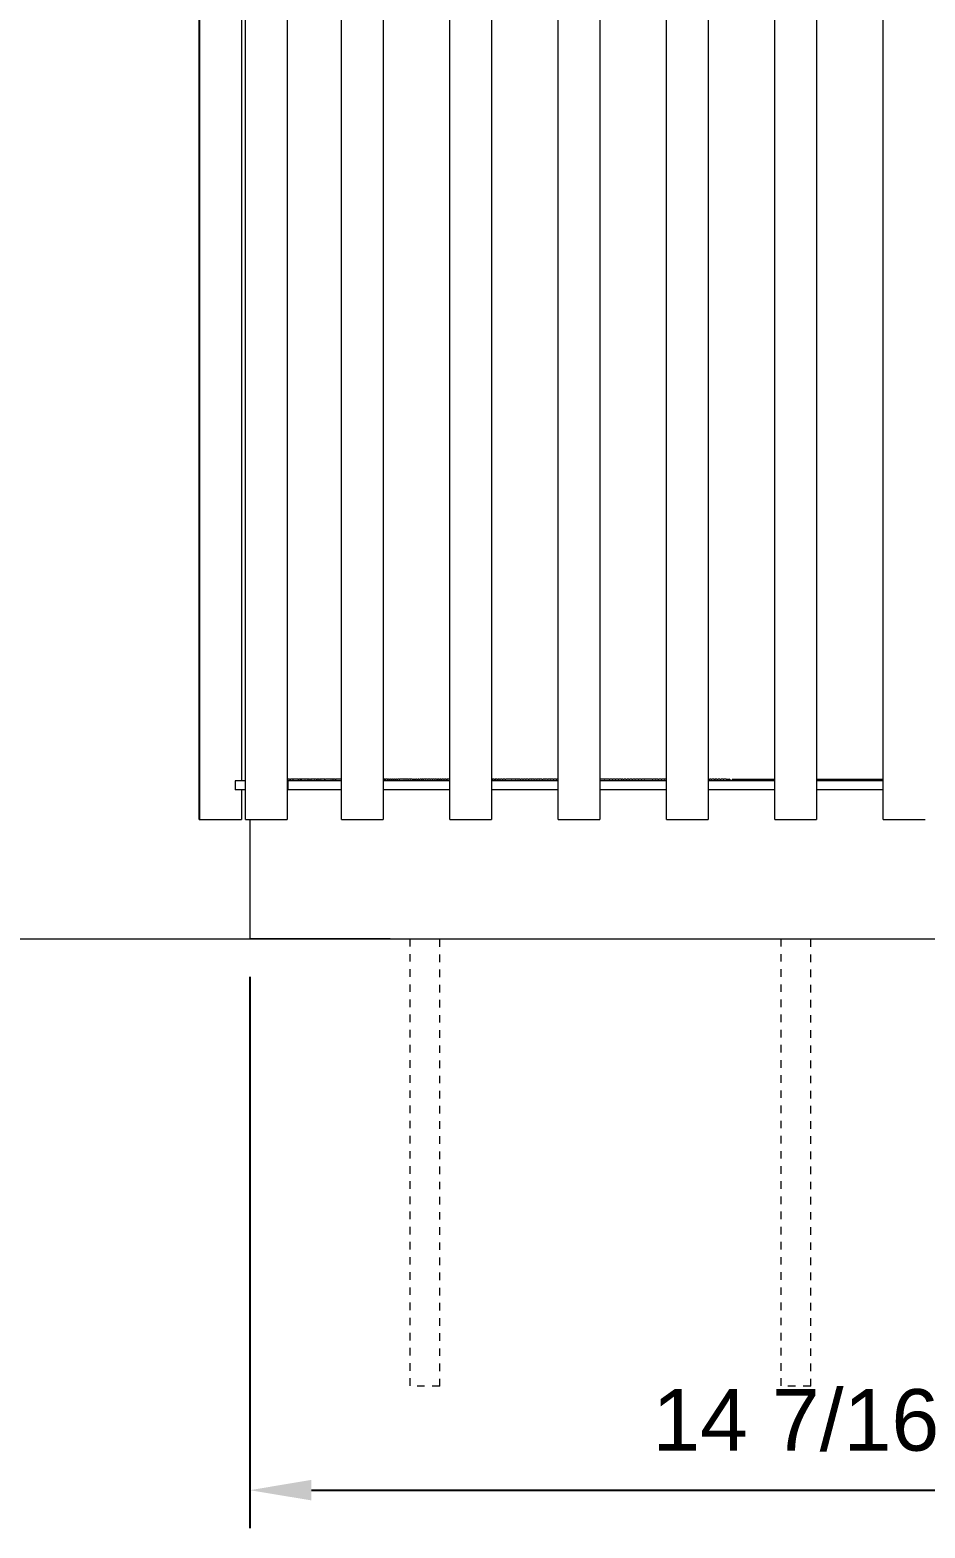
# Model space of a CAD drawing. Header units: inches. Extents: x -6.5 to 91.7, y -2.1 to 67.1.
# Drawn here: x 17.48 to 29.29, y 22.02 to 41.79 of the extents above; entities that cross this region are included whole.
import ezdxf

# ---------------------------------------------------------------- set-up
doc = ezdxf.new("R2010")
doc.units = ezdxf.units.IN
doc.header["$PDSIZE"] = -1
doc.linetypes.add('HIDDEN', pattern=[1.905, 1.27, -0.635])
for name, color, linetype, lineweight in [('ZANO_R', 7, 'Continuous', 0), ('ZANO_R_przerywana', 250, 'HIDDEN', 0), ('ZANO_W', 1, 'Continuous', 0)]:
    doc.layers.add(name, color=color, linetype=linetype, lineweight=lineweight)
doc.styles.get("Standard").update_dxf_attribs({"font": 'ARIALUNI.TTF'})
doc.dimstyles.new('amerykanie', dxfattribs={"dimtxt": 50, "dimasz": 50, "dimexe": 0.5, "dimexo": 0.5, "dimgap": 1, "dimtad": 1, "dimdec": 0, "dimzin": 0, "dimlunit": 5, "dimtxsty": 'Standard', "dimcen": 0.09, "dimclrd": 1, "dimclre": 1, "dimclrt": 1, "dimazin": 0, "dimtfac": 1, "dimtdec": 0, "dimtmove": 0, "dimatfit": 3, "dimfxl": 1, "dimtzin": 0, "dimarcsym": 1})

# ---------------------------------------------------------------- blocks, each defined once
blk = doc.blocks.new('*D370')
at = {"layer": 'Defpoints', "color": 0}
for p in [(20.382, 29.792), (34.792, 29.792), (34.792, 22.515)]:
    blk.add_point(p, dxfattribs=at)
at = {"layer": 'ZANO_W', "color": 1, "lineweight": -2}
for p, q in [((20.382, 29.292), (20.382, 22.015)), ((34.792, 29.292), (34.792, 22.015)), ((21.194, 22.515), (33.979, 22.515))]:
    blk.add_line(p, q, dxfattribs=at)
at = {"layer": 'ZANO_W', "color": 1}
for points in [[(21.194, 22.651), (21.194, 22.38), (20.382, 22.515)], [(33.979, 22.38), (33.979, 22.651), (34.792, 22.515)]]:
    blk.add_solid(points, dxfattribs=at)
at = {"layer": 'ZANO_W', "color": 1, "insert": (27.587, 23.437), "char_height": 0.8125, "attachment_point": 5}
blk.add_mtext('14 7/16', dxfattribs=at)

msp = doc.modelspace()

# ---------------------------------------------------------------- linework, layer by layer
at = {"layer": 'ZANO_R'}
for p, q in [((19.71249, 31.36681), (19.71249, 57.23374)), ((19.72291, 31.36681), (19.72291, 57.23374)), ((20.27411, 57.23374), (20.27411, 31.87864)), ((20.32366, 31.36681), (20.32366, 57.23374)), ((20.87486, 57.23374), (20.87486, 31.36681)), ((21.59081, 31.36681), (21.59081, 57.23374)), ((22.14201, 57.23374), (22.14201, 31.36681)), ((23.02063, 31.36681), (23.02063, 57.23374)), ((23.57183, 57.23374), (23.57183, 31.36681)), ((24.4508, 31.36681), (24.4508, 57.23374)), ((25.002, 57.23374), (25.002, 31.36681)), ((25.88097, 31.36681), (25.88097, 57.23374)), ((26.43217, 57.23374), (26.43217, 31.36681)), ((27.31114, 31.36681), (27.31114, 57.23374)), ((27.86234, 57.23374), (27.86234, 31.36681)), ((28.74131, 31.36681), (28.74131, 57.23374)), ((20.18692, 31.87864), (20.18692, 31.76052)), ((20.32366, 31.87864), (20.18692, 31.87864)), ((20.87473, 31.90226), (20.87534, 31.90226)), ((20.88448, 31.87864), (20.87486, 31.87864)), ((20.87731, 31.90226), (20.87534, 31.90226)), ((20.87731, 31.90226), (20.8778, 31.90226)), ((20.88017, 31.90226), (20.8778, 31.90226)), ((20.88017, 31.90226), (20.8805, 31.90226)), ((20.88333, 31.90226), (20.8805, 31.90226)), ((20.88333, 31.90226), (20.8838, 31.90226)), ((20.8838, 31.90222), (20.88381, 31.90222)), ((20.88381, 31.90226), (20.88403, 31.90226)), ((20.88403, 31.90222), (20.88404, 31.90222)), ((20.88404, 31.90226), (20.88428, 31.90226)), ((20.89277, 31.90226), (20.88428, 31.90226)), ((21.59081, 31.87864), (20.88448, 31.87864)), ((20.88448, 31.87864), (20.88448, 31.76052)), ((20.89277, 31.90226), (20.89373, 31.90226)), ((20.89438, 31.90226), (20.89373, 31.90226)), ((20.89438, 31.90222), (20.89448, 31.90222)), ((20.89646, 31.90226), (20.89448, 31.90226)), ((20.89646, 31.90226), (20.90014, 31.90226)), ((20.90074, 31.90226), (20.90014, 31.90226)), ((20.90074, 31.90226), (20.90453, 31.90226)), ((20.90662, 31.90226), (20.90453, 31.90226)), ((20.90662, 31.90222), (20.90703, 31.90222)), ((20.90709, 31.90226), (20.90703, 31.90226)), ((20.91094, 31.90226), (20.90709, 31.90226)), ((20.91094, 31.90222), (20.91169, 31.90222)), ((20.9119, 31.90226), (20.91169, 31.90226)), ((20.91545, 31.90226), (20.9119, 31.90226)), ((20.91545, 31.90226), (20.92016, 31.90226)), ((20.92087, 31.90226), (20.92016, 31.90226)), ((20.92087, 31.90226), (20.92138, 31.90226)), ((20.92138, 31.90222), (20.92187, 31.90222)), ((20.92258, 31.90226), (20.92187, 31.90226)), ((20.92492, 31.90226), (20.92258, 31.90226)), ((20.92587, 31.90226), (20.92492, 31.90226)), ((20.92587, 31.90222), (20.92604, 31.90222)), ((20.92613, 31.90226), (20.92604, 31.90226)), ((20.92613, 31.90222), (20.92618, 31.90222)), ((20.92618, 31.90226), (20.92635, 31.90226)), ((20.92647, 31.90226), (20.92635, 31.90226)), ((20.92647, 31.90222), (20.92653, 31.90222)), ((20.92659, 31.90226), (20.92653, 31.90226)), ((20.92882, 31.90226), (20.92659, 31.90226)), ((20.93258, 31.90226), (20.92882, 31.90226)), ((20.93258, 31.90222), (20.93302, 31.90222)), ((20.93307, 31.90226), (20.93302, 31.90226)), ((20.93568, 31.90226), (20.93307, 31.90226)), ((20.93568, 31.90226), (20.93793, 31.90226)), ((20.93884, 31.90226), (20.93793, 31.90226)), ((20.93884, 31.90222), (20.93903, 31.90222)), ((20.94207, 31.90226), (20.93903, 31.90226)), ((20.94207, 31.90226), (20.9441, 31.90226)), ((20.94468, 31.90226), (20.9441, 31.90226)), ((20.94468, 31.90222), (20.94516, 31.90222)), ((20.94523, 31.90226), (20.94516, 31.90226)), ((20.94968, 31.90226), (20.94523, 31.90226)), ((20.94968, 31.90226), (20.95052, 31.90226)), ((20.9513, 31.90226), (20.95052, 31.90226)), ((20.9513, 31.90222), (20.9515, 31.90222)), ((20.95169, 31.90226), (20.9515, 31.90226)), ((20.95569, 31.90226), (20.95169, 31.90226)), ((20.95569, 31.90226), (20.9574, 31.90226)), ((20.96355, 31.90226), (20.9574, 31.90226)), ((20.96355, 31.90226), (20.96413, 31.90226)), ((20.96499, 31.90226), (20.96413, 31.90226)), ((20.96499, 31.90222), (20.96537, 31.90222)), ((20.96553, 31.90226), (20.96537, 31.90226)), ((20.97038, 31.90226), (20.96553, 31.90226)), ((20.97038, 31.90226), (20.9722, 31.90226)), ((20.97259, 31.90226), (20.9722, 31.90226)), ((20.9785, 31.90226), (20.97259, 31.90226)), ((20.9785, 31.90226), (20.97909, 31.90226)), ((20.98492, 31.90226), (20.97909, 31.90226)), ((20.98492, 31.90226), (20.98648, 31.90226)), ((21.00303, 31.90226), (20.98648, 31.90226)), ((21.00303, 31.90222), (21.00379, 31.90222)), ((21.00406, 31.90226), (21.00379, 31.90226)), ((21.01186, 31.90226), (21.00406, 31.90226)), ((21.01186, 31.90222), (21.01238, 31.90222)), ((21.01285, 31.90226), (21.01238, 31.90226)), ((21.01694, 31.90226), (21.01285, 31.90226)), ((21.01694, 31.90226), (21.0199, 31.90226)), ((21.02097, 31.90226), (21.0199, 31.90226)), ((21.02097, 31.90222), (21.02128, 31.90222)), ((21.02135, 31.90226), (21.02128, 31.90226)), ((21.02562, 31.90226), (21.02135, 31.90226)), ((21.02562, 31.90226), (21.0337, 31.90226)), ((21.03618, 31.90226), (21.0337, 31.90226)), ((21.03618, 31.90226), (21.03817, 31.90226)), ((21.0449, 31.90226), (21.03817, 31.90226)), ((21.0449, 31.90226), (21.04811, 31.90226)), ((21.04811, 31.90222), (21.0492, 31.90222)), ((21.04989, 31.90226), (21.0492, 31.90226)), ((21.04989, 31.90222), (21.05138, 31.90222)), ((21.05495, 31.90226), (21.05138, 31.90226)), ((21.05495, 31.90226), (21.0575, 31.90226)), ((21.06525, 31.90226), (21.0575, 31.90226)), ((21.06525, 31.90226), (21.06756, 31.90226)), ((21.07662, 31.90226), (21.06756, 31.90226)), ((21.07662, 31.90226), (21.07788, 31.90226)), ((21.08956, 31.90226), (21.07788, 31.90226)), ((21.08956, 31.90222), (21.0901, 31.90222)), ((21.09871, 31.90226), (21.0901, 31.90226)), ((21.09871, 31.90226), (21.0997, 31.90226)), ((21.10914, 31.90226), (21.0997, 31.90226)), ((21.10914, 31.90226), (21.11043, 31.90226)), ((21.12077, 31.90226), (21.11043, 31.90226)), ((21.12077, 31.90226), (21.12181, 31.90226)), ((21.13266, 31.90226), (21.12181, 31.90226)), ((21.13266, 31.90226), (21.13345, 31.90226)), ((21.14481, 31.90226), (21.13345, 31.90226)), ((21.14481, 31.90226), (21.14536, 31.90226)), ((21.1456, 31.90226), (21.14536, 31.90226)), ((21.1456, 31.90222), (21.14694, 31.90222)), ((21.14792, 31.90226), (21.14694, 31.90226)), ((21.15367, 31.90226), (21.14792, 31.90226)), ((21.15728, 31.90226), (21.15367, 31.90226)), ((21.15728, 31.90226), (21.15751, 31.90226)), ((21.15751, 31.90222), (21.15754, 31.90222)), ((21.15754, 31.90226), (21.16153, 31.90226)), ((21.16367, 31.90226), (21.16153, 31.90226)), ((21.1699, 31.90226), (21.16367, 31.90226)), ((21.1699, 31.90226), (21.18269, 31.90226)), ((21.18283, 31.90226), (21.18269, 31.90226)), ((21.18283, 31.90222), (21.1842, 31.90222)), ((21.18676, 31.90226), (21.1842, 31.90226)), ((21.18949, 31.90226), (21.18676, 31.90226)), ((21.18949, 31.90226), (21.19567, 31.90226)), ((21.19618, 31.90226), (21.19567, 31.90226)), ((21.19618, 31.90222), (21.19728, 31.90222)), ((21.19904, 31.90226), (21.19728, 31.90226)), ((21.20271, 31.90226), (21.19904, 31.90226)), ((21.20271, 31.90222), (21.20369, 31.90222)), ((21.20471, 31.90226), (21.20369, 31.90226)), ((21.20946, 31.90226), (21.20471, 31.90226)), ((21.20946, 31.90222), (21.21018, 31.90222)), ((21.21156, 31.90226), (21.21018, 31.90226)), ((21.21681, 31.90226), (21.21156, 31.90226)), ((21.21681, 31.90222), (21.21749, 31.90222)), ((21.2301, 31.90226), (21.21749, 31.90226)), ((21.2301, 31.90222), (21.23103, 31.90222)), ((21.23303, 31.90226), (21.23103, 31.90226)), ((21.23735, 31.90226), (21.23303, 31.90226)), ((21.23735, 31.90222), (21.23808, 31.90222)), ((21.24105, 31.90226), (21.23808, 31.90226)), ((21.24418, 31.90226), (21.24105, 31.90226)), ((21.24418, 31.90222), (21.24497, 31.90222)), ((21.2458, 31.90226), (21.24497, 31.90226)), ((21.25132, 31.90226), (21.2458, 31.90226)), ((21.25132, 31.90222), (21.25204, 31.90222)), ((21.25478, 31.90226), (21.25204, 31.90226)), ((21.25882, 31.90226), (21.25478, 31.90226)), ((21.25882, 31.90226), (21.26454, 31.90226)), ((21.26578, 31.90226), (21.26454, 31.90226)), ((21.26578, 31.90222), (21.26646, 31.90222)), ((21.27028, 31.90226), (21.26646, 31.90226)), ((21.27028, 31.90222), (21.27137, 31.90222)), ((21.2731, 31.90226), (21.27137, 31.90226)), ((21.2731, 31.90226), (21.27911, 31.90226)), ((21.28049, 31.90226), (21.27911, 31.90226)), ((21.28049, 31.90222), (21.28089, 31.90222)), ((21.28429, 31.90226), (21.28089, 31.90226)), ((21.28429, 31.90222), (21.28559, 31.90222)), ((21.28794, 31.90226), (21.28559, 31.90226)), ((21.28794, 31.90226), (21.29395, 31.90226)), ((21.29545, 31.90226), (21.29395, 31.90226)), ((21.29545, 31.90222), (21.2959, 31.90222)), ((21.29935, 31.90226), (21.2959, 31.90226)), ((21.29935, 31.90222), (21.30022, 31.90222)), ((21.30302, 31.90226), (21.30022, 31.90226)), ((21.30302, 31.90226), (21.30923, 31.90226)), ((21.31065, 31.90226), (21.30923, 31.90226)), ((21.31065, 31.90222), (21.31101, 31.90222)), ((21.31387, 31.90226), (21.31101, 31.90226)), ((21.31835, 31.90226), (21.31387, 31.90226)), ((21.31835, 31.90226), (21.32442, 31.90226)), ((21.32611, 31.90226), (21.32442, 31.90226)), ((21.32611, 31.90222), (21.3264, 31.90222)), ((21.3314, 31.90226), (21.3264, 31.90226)), ((21.3314, 31.90222), (21.33419, 31.90222)), ((21.33775, 31.90226), (21.33419, 31.90226)), ((21.33775, 31.90222), (21.33858, 31.90222)), ((21.34181, 31.90226), (21.33858, 31.90226)), ((21.34181, 31.90222), (21.34205, 31.90222)), ((21.34444, 31.90226), (21.34205, 31.90226)), ((21.35046, 31.90226), (21.34444, 31.90226)), ((21.35224, 31.90226), (21.35046, 31.90226)), ((21.35775, 31.90226), (21.35224, 31.90226)), ((21.35775, 31.90222), (21.35796, 31.90222)), ((21.36247, 31.90226), (21.35796, 31.90226)), ((21.36247, 31.90222), (21.36572, 31.90222)), ((21.36582, 31.90226), (21.36572, 31.90226)), ((21.36582, 31.90222), (21.36602, 31.90222)), ((21.36893, 31.90226), (21.36602, 31.90226)), ((21.37188, 31.90226), (21.36893, 31.90226)), ((21.37188, 31.90226), (21.37213, 31.90226)), ((21.37394, 31.90226), (21.37213, 31.90226)), ((21.37394, 31.90222), (21.37414, 31.90222)), ((21.37691, 31.90226), (21.37414, 31.90226)), ((21.37691, 31.90222), (21.38124, 31.90222)), ((21.39868, 31.90226), (21.38124, 31.90226)), ((21.39868, 31.90222), (21.3989, 31.90222)), ((21.40264, 31.90226), (21.3989, 31.90226)), ((21.40264, 31.90222), (21.40338, 31.90222)), ((21.40704, 31.90226), (21.40338, 31.90226)), ((21.40704, 31.90222), (21.40728, 31.90222)), ((21.4094, 31.90226), (21.40728, 31.90226)), ((21.41547, 31.90226), (21.4094, 31.90226)), ((21.41547, 31.90222), (21.41574, 31.90222)), ((21.41839, 31.90226), (21.41574, 31.90226)), ((21.42395, 31.90226), (21.41839, 31.90226)), ((21.42395, 31.90222), (21.42425, 31.90222)), ((21.42603, 31.90226), (21.42425, 31.90226)), ((21.43264, 31.90226), (21.42603, 31.90226)), ((21.43264, 31.90222), (21.43284, 31.90222)), ((21.4344, 31.90226), (21.43284, 31.90226)), ((21.4411, 31.90226), (21.4344, 31.90226)), ((21.4411, 31.90222), (21.44148, 31.90222)), ((21.44292, 31.90226), (21.44148, 31.90226)), ((21.44976, 31.90226), (21.44292, 31.90226)), ((21.44976, 31.90222), (21.4502, 31.90222)), ((21.45066, 31.90226), (21.4502, 31.90226)), ((21.45066, 31.90226), (21.45692, 31.90226)), ((21.45849, 31.90226), (21.45692, 31.90226)), ((21.45849, 31.90222), (21.45898, 31.90222)), ((21.46261, 31.90226), (21.45898, 31.90226)), ((21.46261, 31.90222), (21.466, 31.90222)), ((21.46727, 31.90226), (21.466, 31.90226)), ((21.46727, 31.90226), (21.47487, 31.90226)), ((21.4761, 31.90226), (21.47487, 31.90226)), ((21.4761, 31.90222), (21.47643, 31.90222)), ((21.47964, 31.90226), (21.47643, 31.90226)), ((21.47964, 31.90222), (21.48306, 31.90222)), ((21.485, 31.90226), (21.48306, 31.90226)), ((21.485, 31.90226), (21.49268, 31.90226)), ((21.49396, 31.90226), (21.49268, 31.90226)), ((21.49396, 31.90222), (21.49475, 31.90222)), ((21.49693, 31.90226), (21.49475, 31.90226)), ((21.50297, 31.90226), (21.49693, 31.90226)), ((21.50297, 31.90226), (21.51095, 31.90226)), ((21.5119, 31.90226), (21.51095, 31.90226)), ((21.5119, 31.90222), (21.51204, 31.90222)), ((21.51906, 31.90226), (21.51204, 31.90226)), ((21.51906, 31.90222), (21.52078, 31.90222)), ((21.52117, 31.90226), (21.52078, 31.90226)), ((21.52117, 31.90222), (21.52207, 31.90222)), ((21.52261, 31.90226), (21.52207, 31.90226)), ((21.53035, 31.90226), (21.52261, 31.90226)), ((21.53035, 31.90222), (21.53119, 31.90222)), ((21.53226, 31.90226), (21.53119, 31.90226)), ((21.5396, 31.90226), (21.53226, 31.90226)), ((21.5396, 31.90222), (21.54036, 31.90222)), ((21.54746, 31.90226), (21.54036, 31.90226)), ((21.54746, 31.90222), (21.54765, 31.90222)), ((21.54828, 31.90226), (21.54765, 31.90226)), ((21.54846, 31.90226), (21.54828, 31.90226)), ((21.54846, 31.90222), (21.54873, 31.90222)), ((21.5489, 31.90226), (21.54873, 31.90226)), ((21.56005, 31.90226), (21.5489, 31.90226)), ((21.56827, 31.90226), (21.56005, 31.90226)), ((21.56827, 31.90222), (21.56861, 31.90222)), ((21.57217, 31.90226), (21.56861, 31.90226)), ((21.5777, 31.90226), (21.57217, 31.90226)), ((21.5777, 31.90222), (21.57889, 31.90222)), ((21.57915, 31.90226), (21.57889, 31.90226)), ((21.59081, 31.90226), (21.57915, 31.90226)), ((22.14201, 31.90226), (22.15273, 31.90226)), ((22.23225, 31.87864), (22.14201, 31.87864)), ((22.15273, 31.90222), (22.15289, 31.90222)), ((22.16123, 31.90226), (22.15289, 31.90226)), ((22.16123, 31.90222), (22.16156, 31.90222)), ((22.1657, 31.90226), (22.16156, 31.90226)), ((22.16678, 31.90226), (22.1657, 31.90226)), ((22.16678, 31.90226), (22.17771, 31.90226)), ((22.17833, 31.90226), (22.17771, 31.90226)), ((22.17833, 31.90222), (22.17857, 31.90222)), ((22.18657, 31.90226), (22.17857, 31.90226)), ((22.18657, 31.90222), (22.18686, 31.90222)), ((22.19004, 31.90226), (22.18686, 31.90226)), ((22.19004, 31.90222), (22.1915, 31.90222)), ((22.1924, 31.90226), (22.1915, 31.90226)), ((22.1924, 31.90226), (22.20292, 31.90226)), ((22.21214, 31.90226), (22.20292, 31.90226)), ((22.21214, 31.90222), (22.21241, 31.90222)), ((22.21328, 31.90226), (22.21241, 31.90226)), ((22.21328, 31.90222), (22.21453, 31.90222)), ((22.21524, 31.90226), (22.21453, 31.90226)), ((22.21524, 31.90222), (22.21726, 31.90222)), ((22.21824, 31.90226), (22.21726, 31.90226)), ((22.21824, 31.90226), (22.22862, 31.90226)), ((22.23841, 31.90226), (22.22862, 31.90226)), ((23.02063, 31.87864), (22.23225, 31.87864)), ((22.23899, 31.90226), (22.23841, 31.90226)), ((22.23899, 31.90222), (22.24336, 31.90222)), ((22.24431, 31.90226), (22.24336, 31.90226)), ((22.24431, 31.90226), (22.25499, 31.90226)), ((22.26615, 31.90226), (22.25499, 31.90226)), ((22.26615, 31.90222), (22.26976, 31.90222)), ((22.27061, 31.90226), (22.26976, 31.90226)), ((22.27061, 31.90226), (22.28159, 31.90226)), ((22.29227, 31.90226), (22.28159, 31.90226)), ((22.29227, 31.90222), (22.29638, 31.90222)), ((22.29712, 31.90226), (22.29638, 31.90226)), ((22.29712, 31.90226), (22.3084, 31.90226)), ((22.3186, 31.90226), (22.3084, 31.90226)), ((22.3186, 31.90222), (22.32323, 31.90222)), ((22.32386, 31.90226), (22.32323, 31.90226)), ((22.32386, 31.90226), (22.33543, 31.90226)), ((22.34385, 31.90226), (22.33543, 31.90226)), ((22.34385, 31.90222), (22.34451, 31.90222)), ((22.35081, 31.90226), (22.34451, 31.90226)), ((22.35081, 31.90226), (22.36269, 31.90226)), ((22.37079, 31.90226), (22.36269, 31.90226)), ((22.38023, 31.90226), (22.37079, 31.90226)), ((22.38386, 31.90226), (22.38023, 31.90226)), ((22.38606, 31.90226), (22.38386, 31.90226)), ((22.38606, 31.90226), (22.39015, 31.90226)), ((22.39718, 31.90226), (22.39015, 31.90226)), ((22.40588, 31.90226), (22.39718, 31.90226)), ((22.41277, 31.90226), (22.40588, 31.90226)), ((22.41316, 31.90226), (22.41277, 31.90226)), ((22.41316, 31.90226), (22.41784, 31.90226)), ((22.42451, 31.90226), (22.41784, 31.90226)), ((22.43348, 31.90226), (22.42451, 31.90226)), ((22.43348, 31.90222), (22.43366, 31.90222)), ((22.44049, 31.90226), (22.43366, 31.90226)), ((22.44049, 31.90226), (22.44573, 31.90226)), ((22.45204, 31.90226), (22.44573, 31.90226)), ((22.46142, 31.90226), (22.45204, 31.90226)), ((22.46142, 31.90222), (22.46164, 31.90222)), ((22.46805, 31.90226), (22.46164, 31.90226)), ((22.46805, 31.90226), (22.47384, 31.90226)), ((22.4754, 31.90226), (22.47384, 31.90226)), ((22.4754, 31.90222), (22.47572, 31.90222)), ((22.48956, 31.90226), (22.47572, 31.90226)), ((22.48956, 31.90222), (22.48984, 31.90222)), ((22.49584, 31.90226), (22.48984, 31.90226)), ((22.49584, 31.90226), (22.50215, 31.90226)), ((22.50268, 31.90226), (22.50215, 31.90226)), ((22.50268, 31.90222), (22.50402, 31.90222)), ((22.52385, 31.90226), (22.50402, 31.90226)), ((22.52385, 31.90222), (22.53017, 31.90222)), ((22.53017, 31.90226), (22.54548, 31.90226)), ((22.55209, 31.90226), (22.54548, 31.90226)), ((22.55209, 31.90222), (22.55789, 31.90222)), ((22.55789, 31.90226), (22.57412, 31.90226)), ((22.58056, 31.90226), (22.57412, 31.90226)), ((22.58056, 31.90222), (22.58584, 31.90222)), ((22.58584, 31.90226), (22.60296, 31.90226)), ((22.60924, 31.90226), (22.60296, 31.90226)), ((22.614, 31.90226), (22.60924, 31.90226)), ((22.614, 31.90226), (22.63201, 31.90226)), ((22.63815, 31.90226), (22.63201, 31.90226)), ((22.64239, 31.90226), (22.63815, 31.90226)), ((22.64239, 31.90226), (22.65283, 31.90226)), ((22.65709, 31.90226), (22.65283, 31.90226)), ((22.65709, 31.90222), (22.66063, 31.90222)), ((22.66728, 31.90226), (22.66063, 31.90226)), ((22.67099, 31.90226), (22.66728, 31.90226)), ((22.67099, 31.90226), (22.67631, 31.90226)), ((22.69069, 31.90226), (22.67631, 31.90226)), ((22.69069, 31.90222), (22.69266, 31.90222)), ((22.69377, 31.90226), (22.69266, 31.90226)), ((22.69981, 31.90226), (22.69377, 31.90226)), ((22.69981, 31.90226), (22.70603, 31.90226)), ((22.70727, 31.90226), (22.70603, 31.90226)), ((22.70727, 31.90222), (22.70778, 31.90222)), ((22.71191, 31.90226), (22.70778, 31.90226)), ((22.72886, 31.90226), (22.71191, 31.90226)), ((22.72886, 31.90226), (22.73595, 31.90226)), ((22.73693, 31.90226), (22.73595, 31.90226)), ((22.73693, 31.90222), (22.73733, 31.90222)), ((22.74178, 31.90226), (22.73733, 31.90226)), ((22.75811, 31.90226), (22.74178, 31.90226)), ((22.75811, 31.90226), (22.76605, 31.90226)), ((22.76653, 31.90226), (22.76605, 31.90226)), ((22.76653, 31.90222), (22.76674, 31.90222)), ((22.77186, 31.90226), (22.76674, 31.90226)), ((22.78758, 31.90226), (22.77186, 31.90226)), ((22.78758, 31.90226), (22.79635, 31.90226)), ((22.79691, 31.90226), (22.79635, 31.90226)), ((22.79691, 31.90222), (22.79716, 31.90222)), ((22.80216, 31.90226), (22.79716, 31.90226)), ((22.81326, 31.90226), (22.80216, 31.90226)), ((22.81727, 31.90226), (22.81326, 31.90226)), ((22.81727, 31.90226), (22.82683, 31.90226)), ((22.84717, 31.90226), (22.82683, 31.90226)), ((22.84717, 31.90226), (22.85749, 31.90226)), ((22.86338, 31.90226), (22.85749, 31.90226)), ((22.86338, 31.90222), (22.8673, 31.90222)), ((22.8747, 31.90226), (22.8673, 31.90226)), ((22.87728, 31.90226), (22.8747, 31.90226)), ((22.87728, 31.90226), (22.88834, 31.90226)), ((22.8943, 31.90226), (22.88834, 31.90226)), ((22.8943, 31.90222), (22.89777, 31.90222)), ((22.90616, 31.90226), (22.89777, 31.90226)), ((22.90804, 31.90226), (22.90616, 31.90226)), ((22.90804, 31.90226), (22.91937, 31.90226)), ((22.93158, 31.90226), (22.91937, 31.90226)), ((22.93697, 31.90226), (22.93158, 31.90226)), ((22.93908, 31.90226), (22.93697, 31.90226)), ((22.93908, 31.90226), (22.95058, 31.90226)), ((22.96209, 31.90226), (22.95058, 31.90226)), ((22.96786, 31.90226), (22.96209, 31.90226)), ((22.97033, 31.90226), (22.96786, 31.90226)), ((22.97033, 31.90226), (22.98196, 31.90226)), ((22.99277, 31.90226), (22.98196, 31.90226)), ((22.99277, 31.90222), (22.99436, 31.90222)), ((22.99931, 31.90226), (22.99436, 31.90226)), ((23.02063, 31.90226), (22.99931, 31.90226)), ((23.57293, 31.90226), (23.57183, 31.90226)), ((24.4508, 31.87864), (23.57183, 31.87864)), ((23.57293, 31.90226), (23.58607, 31.90226)), ((23.59013, 31.90226), (23.58607, 31.90226)), ((23.59013, 31.90222), (23.5924, 31.90222)), ((23.59269, 31.90226), (23.5924, 31.90226)), ((23.60738, 31.90226), (23.59269, 31.90226)), ((23.60738, 31.90226), (23.62026, 31.90226)), ((23.62468, 31.90226), (23.62026, 31.90226)), ((23.62468, 31.90222), (23.62702, 31.90222)), ((23.64201, 31.90226), (23.62702, 31.90226)), ((23.64201, 31.90226), (23.65457, 31.90226)), ((23.65939, 31.90226), (23.65457, 31.90226)), ((23.65939, 31.90222), (23.66148, 31.90222)), ((23.67681, 31.90226), (23.66148, 31.90226)), ((23.67681, 31.90226), (23.68901, 31.90226)), ((23.69428, 31.90226), (23.68901, 31.90226)), ((23.69428, 31.90222), (23.69607, 31.90222)), ((23.71223, 31.90226), (23.69607, 31.90226)), ((23.71223, 31.90226), (23.72358, 31.90226)), ((23.72966, 31.90226), (23.72358, 31.90226)), ((23.72966, 31.90222), (23.73077, 31.90222)), ((23.74702, 31.90226), (23.73077, 31.90226)), ((23.74702, 31.90226), (23.75826, 31.90226)), ((23.76455, 31.90226), (23.75826, 31.90226)), ((23.76455, 31.90222), (23.76532, 31.90222)), ((23.7656, 31.90226), (23.76532, 31.90226)), ((23.78222, 31.90226), (23.7656, 31.90226)), ((23.78222, 31.90222), (23.78306, 31.90222)), ((23.7884, 31.90226), (23.78306, 31.90226)), ((23.79993, 31.90226), (23.7884, 31.90226)), ((23.79993, 31.90222), (23.80054, 31.90222)), ((23.80114, 31.90226), (23.80054, 31.90226)), ((23.81806, 31.90226), (23.80114, 31.90226)), ((23.83039, 31.90226), (23.81806, 31.90226)), ((23.83039, 31.90222), (23.8334, 31.90222)), ((23.8356, 31.90226), (23.8334, 31.90226)), ((23.84908, 31.90226), (23.8356, 31.90226)), ((23.84908, 31.90222), (23.84973, 31.90222)), ((23.86302, 31.90226), (23.84973, 31.90226)), ((23.87077, 31.90226), (23.86302, 31.90226)), ((23.87077, 31.90222), (23.87117, 31.90222)), ((23.87993, 31.90226), (23.87117, 31.90226)), ((23.88494, 31.90226), (23.87993, 31.90226)), ((23.88494, 31.90222), (23.88622, 31.90222)), ((23.89817, 31.90226), (23.88622, 31.90226)), ((23.90606, 31.90226), (23.89817, 31.90226)), ((23.91447, 31.90226), (23.90606, 31.90226)), ((23.92092, 31.90226), (23.91447, 31.90226)), ((23.92092, 31.90222), (23.92185, 31.90222)), ((23.93342, 31.90226), (23.92185, 31.90226)), ((23.94145, 31.90226), (23.93342, 31.90226)), ((23.94592, 31.90226), (23.94145, 31.90226)), ((23.94592, 31.90226), (23.95815, 31.90226)), ((23.96878, 31.90226), (23.95815, 31.90226)), ((23.97694, 31.90226), (23.96878, 31.90226)), ((23.98247, 31.90226), (23.97694, 31.90226)), ((23.98247, 31.90226), (23.99372, 31.90226)), ((24.01916, 31.90226), (23.99372, 31.90226)), ((24.01916, 31.90226), (24.02961, 31.90226)), ((24.05599, 31.90226), (24.02961, 31.90226)), ((24.05599, 31.90226), (24.06633, 31.90226)), ((24.09296, 31.90226), (24.06633, 31.90226)), ((24.09296, 31.90226), (24.10102, 31.90226)), ((24.13005, 31.90226), (24.10102, 31.90226)), ((24.13005, 31.90226), (24.13698, 31.90226)), ((24.16728, 31.90226), (24.13698, 31.90226)), ((24.16728, 31.90226), (24.17303, 31.90226)), ((24.20463, 31.90226), (24.17303, 31.90226)), ((24.20463, 31.90226), (24.20917, 31.90226)), ((24.2365, 31.90226), (24.20917, 31.90226)), ((24.2365, 31.90226), (24.25191, 31.90226)), ((24.27381, 31.90226), (24.25191, 31.90226)), ((24.27381, 31.90226), (24.2817, 31.90226)), ((24.31126, 31.90226), (24.2817, 31.90226)), ((24.31126, 31.90226), (24.31809, 31.90226)), ((24.34884, 31.90226), (24.31809, 31.90226)), ((24.34884, 31.90226), (24.35527, 31.90226)), ((24.35537, 31.90226), (24.35527, 31.90226)), ((24.38654, 31.90226), (24.35537, 31.90226)), ((24.38654, 31.90226), (24.39322, 31.90226)), ((24.42437, 31.90226), (24.39322, 31.90226)), ((24.42437, 31.90226), (24.43128, 31.90226)), ((24.4508, 31.90226), (24.43128, 31.90226)), ((25.02148, 31.90226), (25.002, 31.90226)), ((25.88097, 31.87864), (25.002, 31.87864)), ((25.02148, 31.90226), (25.02171, 31.90226)), ((25.05921, 31.90226), (25.02171, 31.90226)), ((25.05921, 31.90226), (25.06087, 31.90226)), ((25.12414, 31.90226), (25.06087, 31.90226)), ((25.12414, 31.90226), (25.1343, 31.90226)), ((25.1639, 31.90226), (25.1343, 31.90226)), ((25.1639, 31.90226), (25.17237, 31.90226)), ((25.20374, 31.90226), (25.17237, 31.90226)), ((25.20374, 31.90226), (25.21213, 31.90226)), ((25.24365, 31.90226), (25.21213, 31.90226)), ((25.24365, 31.90226), (25.25195, 31.90226)), ((25.28364, 31.90226), (25.25195, 31.90226)), ((25.28364, 31.90226), (25.29153, 31.90226)), ((25.30366, 31.90226), (25.29153, 31.90226)), ((25.30366, 31.90226), (25.32245, 31.90226)), ((25.34374, 31.90226), (25.32245, 31.90226)), ((25.34374, 31.90226), (25.36013, 31.90226)), ((25.3839, 31.90226), (25.36013, 31.90226)), ((25.3839, 31.90226), (25.39783, 31.90226)), ((25.42411, 31.90226), (25.39783, 31.90226)), ((25.42411, 31.90226), (25.43553, 31.90226)), ((25.46439, 31.90226), (25.43553, 31.90226)), ((25.46439, 31.90226), (25.47324, 31.90226)), ((25.50472, 31.90226), (25.47324, 31.90226)), ((25.50472, 31.90226), (25.51704, 31.90226)), ((25.54511, 31.90226), (25.51704, 31.90226)), ((25.54511, 31.90226), (25.55465, 31.90226)), ((25.58639, 31.90226), (25.55465, 31.90226)), ((25.58639, 31.90226), (25.59226, 31.90226)), ((25.69304, 31.90226), (25.59226, 31.90226)), ((25.69304, 31.90226), (25.69954, 31.90226)), ((25.73336, 31.90226), (25.69954, 31.90226)), ((25.73336, 31.90226), (25.73879, 31.90226)), ((25.76811, 31.90226), (25.73879, 31.90226)), ((25.76811, 31.90226), (25.779, 31.90226)), ((25.80879, 31.90226), (25.779, 31.90226)), ((25.80879, 31.90226), (25.81782, 31.90226)), ((25.85029, 31.90226), (25.81782, 31.90226)), ((25.85029, 31.90226), (25.85442, 31.90226)), ((25.86989, 31.90226), (25.85442, 31.90226)), ((25.86989, 31.90226), (25.88097, 31.90226)), ((26.43217, 31.90226), (26.45286, 31.90226)), ((27.31114, 31.87864), (26.43217, 31.87864)), ((26.46399, 31.90226), (26.45286, 31.90226)), ((26.46399, 31.90226), (26.47995, 31.90226)), ((26.48666, 31.90226), (26.47995, 31.90226)), ((26.48666, 31.90226), (26.48989, 31.90226)), ((26.49008, 31.90226), (26.48989, 31.90226)), ((26.50423, 31.90226), (26.49008, 31.90226)), ((26.50423, 31.90226), (26.51771, 31.90226)), ((26.52375, 31.90226), (26.51771, 31.90226)), ((26.52375, 31.90226), (26.52687, 31.90226)), ((26.54478, 31.90226), (26.52687, 31.90226)), ((26.54478, 31.90226), (26.56381, 31.90226)), ((26.58572, 31.90226), (26.56381, 31.90226)), ((26.58572, 31.90226), (26.60069, 31.90226)), ((26.62664, 31.90226), (26.60069, 31.90226)), ((26.62664, 31.90226), (26.63752, 31.90226)), ((26.66755, 31.90226), (26.63752, 31.90226)), ((26.66755, 31.90226), (26.70845, 31.90226)), ((26.70845, 31.90226), (26.71102, 31.90226)), ((26.7085, 31.89792), (26.70845, 31.90222)), ((26.70867, 31.89353), (26.7085, 31.89792)), ((26.70895, 31.8893), (26.70867, 31.89353)), ((26.70914, 31.88734), (26.70895, 31.8893)), ((26.70936, 31.88553), (26.70914, 31.88734)), ((26.70959, 31.8839), (26.70936, 31.88553)), ((26.70954, 31.90045), (26.70955, 31.90051)), ((26.70954, 31.90038), (26.70954, 31.90045)), ((26.70954, 31.90031), (26.70954, 31.90038)), ((26.70954, 31.90024), (26.70954, 31.90031)), ((26.70954, 31.90017), (26.70954, 31.90024)), ((26.70955, 31.9001), (26.70954, 31.90017)), ((26.70955, 31.90058), (26.70956, 31.90065)), ((26.70955, 31.90051), (26.70955, 31.90058)), ((26.70956, 31.90003), (26.70955, 31.9001)), ((26.70956, 31.90065), (26.70958, 31.90072)), ((26.70957, 31.89996), (26.70956, 31.90003)), ((26.70958, 31.89989), (26.70957, 31.89996)), ((26.70958, 31.90072), (26.70959, 31.90079)), ((26.7096, 31.89983), (26.70958, 31.89989)), ((26.70959, 31.90079), (26.70961, 31.90086)), ((26.70972, 31.88316), (26.70959, 31.8839)), ((26.70962, 31.89976), (26.7096, 31.89983)), ((26.70961, 31.90086), (26.70963, 31.90092)), ((26.70964, 31.89969), (26.70962, 31.89976)), ((26.70963, 31.90092), (26.70965, 31.90099)), ((26.70966, 31.89963), (26.70964, 31.89969)), ((26.70965, 31.90099), (26.70967, 31.90105)), ((26.70969, 31.89956), (26.70966, 31.89963)), ((26.70967, 31.90105), (26.7097, 31.90112)), ((26.70972, 31.8995), (26.70969, 31.89956)), ((26.7097, 31.90112), (26.70973, 31.90118)), ((26.70975, 31.89944), (26.70972, 31.8995)), ((26.70985, 31.88247), (26.70972, 31.88316)), ((26.70973, 31.90118), (26.70976, 31.90124)), ((26.70978, 31.89937), (26.70975, 31.89944)), ((26.70976, 31.90124), (26.70979, 31.9013)), ((26.70981, 31.89931), (26.70978, 31.89937)), ((26.70979, 31.9013), (26.70983, 31.90136)), ((26.70985, 31.89925), (26.70981, 31.89931)), ((26.70983, 31.90136), (26.70987, 31.90142)), ((26.70989, 31.8992), (26.70985, 31.89925)), ((26.70998, 31.88184), (26.70985, 31.88247)), ((26.70987, 31.90142), (26.70991, 31.90148)), ((26.70993, 31.89914), (26.70989, 31.8992)), ((26.70991, 31.90148), (26.70995, 31.90154)), ((26.70997, 31.89908), (26.70993, 31.89914)), ((26.70995, 31.90154), (26.70999, 31.90159)), ((26.71001, 31.89903), (26.70997, 31.89908)), ((26.71012, 31.88126), (26.70998, 31.88184)), ((26.70999, 31.90159), (26.71003, 31.90164)), ((26.71006, 31.89898), (26.71001, 31.89903)), ((26.71003, 31.90164), (26.71008, 31.9017)), ((26.71011, 31.89893), (26.71006, 31.89898)), ((26.71008, 31.9017), (26.71013, 31.90175)), ((26.71016, 31.89888), (26.71011, 31.89893)), ((26.71026, 31.88075), (26.71012, 31.88126)), ((26.71013, 31.90175), (26.71018, 31.90179)), ((26.71021, 31.89883), (26.71016, 31.89888)), ((26.71018, 31.90179), (26.71023, 31.90184)), ((26.71026, 31.89879), (26.71021, 31.89883)), ((26.71023, 31.90184), (26.71028, 31.90188)), ((26.71031, 31.89874), (26.71026, 31.89879)), ((26.71033, 31.88051), (26.71026, 31.88075)), ((26.71028, 31.90188), (26.71034, 31.90193)), ((26.71037, 31.8987), (26.71031, 31.89874)), ((26.7104, 31.88029), (26.71033, 31.88051)), ((26.71034, 31.90193), (26.7104, 31.90197)), ((26.71043, 31.89866), (26.71037, 31.8987)), ((26.7104, 31.90197), (26.71045, 31.90201)), ((26.71048, 31.88008), (26.7104, 31.88029)), ((26.71048, 31.89862), (26.71043, 31.89866)), ((26.71045, 31.90201), (26.71051, 31.90204)), ((26.71054, 31.89859), (26.71048, 31.89862)), ((26.71055, 31.87988), (26.71048, 31.88008)), ((26.71051, 31.90204), (26.71057, 31.90208)), ((26.7106, 31.89855), (26.71054, 31.89859)), ((26.71062, 31.87971), (26.71055, 31.87988)), ((26.71057, 31.90208), (26.71063, 31.90211)), ((26.71067, 31.89852), (26.7106, 31.89855)), ((26.71069, 31.87954), (26.71062, 31.87971)), ((26.71063, 31.90211), (26.7107, 31.90214)), ((26.71073, 31.89849), (26.71067, 31.89852)), ((26.71073, 31.87946), (26.71069, 31.87954)), ((26.7107, 31.90214), (26.71076, 31.90217)), ((26.71079, 31.89847), (26.71073, 31.89849)), ((26.71076, 31.87939), (26.71073, 31.87946)), ((26.71076, 31.90217), (26.71083, 31.90219)), ((26.7108, 31.87932), (26.71076, 31.87939)), ((26.71086, 31.89844), (26.71079, 31.89847)), ((26.71084, 31.87926), (26.7108, 31.87932)), ((26.71083, 31.90219), (26.71089, 31.90222)), ((26.71087, 31.87919), (26.71084, 31.87926)), ((26.71092, 31.89842), (26.71086, 31.89844)), ((26.71091, 31.87913), (26.71087, 31.87919)), ((26.71089, 31.90222), (26.71096, 31.90224)), ((26.71094, 31.87908), (26.71091, 31.87913)), ((26.71099, 31.8984), (26.71092, 31.89842)), ((26.71098, 31.87903), (26.71094, 31.87908)), ((26.71096, 31.90224), (26.71102, 31.90226)), ((26.71101, 31.87898), (26.71098, 31.87903)), ((26.71106, 31.89838), (26.71099, 31.8984)), ((26.71103, 31.87895), (26.71101, 31.87898)), ((26.71105, 31.87893), (26.71103, 31.87895)), ((26.71107, 31.87891), (26.71105, 31.87893)), ((26.71113, 31.89837), (26.71106, 31.89838)), ((26.71109, 31.87889), (26.71107, 31.87891)), ((26.7111, 31.87887), (26.71109, 31.87889)), ((26.71112, 31.87885), (26.7111, 31.87887)), ((26.71114, 31.87883), (26.71112, 31.87885)), ((26.71119, 31.89835), (26.71113, 31.89837)), ((26.71116, 31.87882), (26.71114, 31.87883)), ((26.71118, 31.8788), (26.71116, 31.87882)), ((26.71119, 31.87878), (26.71118, 31.8788)), ((26.71126, 31.89834), (26.71119, 31.89835)), ((26.71121, 31.87877), (26.71119, 31.87878)), ((26.71123, 31.87876), (26.71121, 31.87877)), ((26.71125, 31.87874), (26.71123, 31.87876)), ((26.71126, 31.87873), (26.71125, 31.87874)), ((26.71133, 31.89833), (26.71126, 31.89834)), ((26.71128, 31.87872), (26.71126, 31.87873)), ((26.7113, 31.87871), (26.71128, 31.87872)), ((26.71132, 31.8787), (26.7113, 31.87871)), ((26.71133, 31.87869), (26.71132, 31.8787)), ((26.7114, 31.89833), (26.71133, 31.89833)), ((26.71135, 31.87868), (26.71133, 31.87869)), ((26.71137, 31.87867), (26.71135, 31.87868)), ((26.71139, 31.87867), (26.71137, 31.87867)), ((26.7114, 31.87866), (26.71139, 31.87867)), ((26.71147, 31.89832), (26.7114, 31.89833)), ((26.71142, 31.87865), (26.7114, 31.87866)), ((26.71144, 31.87865), (26.71142, 31.87865)), ((26.71146, 31.87864), (26.71144, 31.87865)), ((26.71147, 31.87864), (26.71146, 31.87864)), ((26.71154, 31.89832), (26.71147, 31.89832)), ((26.71149, 31.87864), (26.71147, 31.87864)), ((26.71151, 31.87864), (26.71149, 31.87864)), ((26.71152, 31.87864), (26.71151, 31.87864)), ((26.71154, 31.87864), (26.71152, 31.87864)), ((26.71161, 31.89832), (26.71154, 31.89832)), ((26.71156, 31.87864), (26.71154, 31.87864)), ((26.71158, 31.87864), (26.71156, 31.87864)), ((26.71159, 31.87864), (26.71158, 31.87864)), ((26.71161, 31.87864), (26.71159, 31.87864)), ((26.71168, 31.89833), (26.71161, 31.89832)), ((26.71163, 31.87865), (26.71161, 31.87864)), ((26.71164, 31.87865), (26.71163, 31.87865)), ((26.71166, 31.87866), (26.71164, 31.87865)), ((26.71168, 31.87866), (26.71166, 31.87866)), ((26.71175, 31.89833), (26.71168, 31.89833)), ((26.7117, 31.87867), (26.71168, 31.87866)), ((26.71171, 31.87867), (26.7117, 31.87867)), ((26.71173, 31.87868), (26.71171, 31.87867)), ((26.71175, 31.87869), (26.71173, 31.87868)), ((26.71182, 31.89834), (26.71175, 31.89833)), ((26.71177, 31.8787), (26.71175, 31.87869)), ((26.71178, 31.87871), (26.71177, 31.8787)), ((26.7118, 31.87872), (26.71178, 31.87871)), ((26.71182, 31.87873), (26.7118, 31.87872)), ((26.71189, 31.89835), (26.71182, 31.89834)), ((26.71184, 31.87875), (26.71182, 31.87873)), ((26.71185, 31.87876), (26.71184, 31.87875)), ((26.71187, 31.87877), (26.71185, 31.87876)), ((26.71189, 31.87879), (26.71187, 31.87877)), ((26.71195, 31.89837), (26.71189, 31.89835)), ((26.71191, 31.8788), (26.71189, 31.87879)), ((26.71192, 31.87882), (26.71191, 31.8788)), ((26.71194, 31.87884), (26.71192, 31.87882)), ((26.71196, 31.87886), (26.71194, 31.87884)), ((26.71202, 31.89838), (26.71195, 31.89837)), ((26.71198, 31.87888), (26.71196, 31.87886)), ((26.712, 31.8789), (26.71198, 31.87888)), ((26.71201, 31.87892), (26.712, 31.8789)), ((26.71203, 31.87894), (26.71201, 31.87892)), ((26.71209, 31.8984), (26.71202, 31.89838)), ((26.71207, 31.87898), (26.71203, 31.87894)), ((26.71205, 31.90226), (26.71212, 31.90224)), ((26.7121, 31.87903), (26.71207, 31.87898)), ((26.71216, 31.89842), (26.71209, 31.8984)), ((26.71214, 31.87909), (26.7121, 31.87903)), ((26.71212, 31.90224), (26.71219, 31.90222)), ((26.71218, 31.87914), (26.71214, 31.87909)), ((26.71222, 31.89844), (26.71216, 31.89842)), ((26.71221, 31.8792), (26.71218, 31.87914)), ((26.71219, 31.90222), (26.71225, 31.9022)), ((26.71225, 31.87927), (26.71221, 31.8792)), ((26.71229, 31.89847), (26.71222, 31.89844)), ((26.71225, 31.9022), (26.71232, 31.90217)), ((26.71228, 31.87933), (26.71225, 31.87927)), ((26.71232, 31.8794), (26.71228, 31.87933)), ((26.71235, 31.89849), (26.71229, 31.89847)), ((26.71232, 31.90217), (26.71238, 31.90214)), ((26.71236, 31.87948), (26.71232, 31.8794)), ((26.71241, 31.89852), (26.71235, 31.89849)), ((26.71239, 31.87955), (26.71236, 31.87948)), ((26.71238, 31.90214), (26.71244, 31.90211)), ((26.71246, 31.87972), (26.71239, 31.87955)), ((26.71248, 31.89855), (26.71241, 31.89852)), ((26.71244, 31.90211), (26.7125, 31.90208)), ((26.71254, 31.8799), (26.71246, 31.87972)), ((26.71254, 31.89859), (26.71248, 31.89855)), ((26.7125, 31.90208), (26.71256, 31.90204)), ((26.7126, 31.89862), (26.71254, 31.89859)), ((26.71261, 31.88009), (26.71254, 31.8799)), ((26.71256, 31.90204), (26.71262, 31.90201)), ((26.71265, 31.89866), (26.7126, 31.89862)), ((26.71268, 31.8803), (26.71261, 31.88009)), ((26.71262, 31.90201), (26.71268, 31.90197)), ((26.71271, 31.8987), (26.71265, 31.89866)), ((26.71268, 31.90197), (26.71274, 31.90193)), ((26.71275, 31.88052), (26.71268, 31.8803)), ((26.71277, 31.89874), (26.71271, 31.8987)), ((26.71274, 31.90193), (26.71279, 31.90189)), ((26.71282, 31.88076), (26.71275, 31.88052)), ((26.71282, 31.89879), (26.71277, 31.89874)), ((26.71279, 31.90189), (26.71285, 31.90184)), ((26.71287, 31.89883), (26.71282, 31.89879)), ((26.71296, 31.88128), (26.71282, 31.88076)), ((26.71285, 31.90184), (26.7129, 31.90179)), ((26.71292, 31.89888), (26.71287, 31.89883)), ((26.7129, 31.90179), (26.71295, 31.90175)), ((26.71297, 31.89893), (26.71292, 31.89888)), ((26.71295, 31.90175), (26.713, 31.9017)), ((26.7131, 31.88186), (26.71296, 31.88128)), ((26.71302, 31.89898), (26.71297, 31.89893)), ((26.713, 31.9017), (26.71304, 31.90165)), ((26.71307, 31.89903), (26.71302, 31.89898)), ((26.71304, 31.90165), (26.71309, 31.90159)), ((26.71311, 31.89908), (26.71307, 31.89903)), ((26.71309, 31.90159), (26.71313, 31.90154)), ((26.71323, 31.88249), (26.7131, 31.88186)), ((26.71315, 31.89914), (26.71311, 31.89908)), ((26.71313, 31.90154), (26.71317, 31.90148)), ((26.71319, 31.8992), (26.71315, 31.89914)), ((26.71317, 31.90148), (26.71321, 31.90142)), ((26.71323, 31.89925), (26.71319, 31.8992)), ((26.71321, 31.90142), (26.71325, 31.90137)), ((26.71327, 31.89931), (26.71323, 31.89925)), ((26.71336, 31.88318), (26.71323, 31.88249)), ((26.71325, 31.90137), (26.71328, 31.90131)), ((26.7133, 31.89937), (26.71327, 31.89931)), ((26.71328, 31.90131), (26.71332, 31.90124)), ((26.71333, 31.89944), (26.7133, 31.89937)), ((26.71332, 31.90124), (26.71335, 31.90118)), ((26.71336, 31.8995), (26.71333, 31.89944)), ((26.71335, 31.90118), (26.71338, 31.90112)), ((26.71339, 31.89956), (26.71336, 31.8995)), ((26.71349, 31.88393), (26.71336, 31.88318)), ((26.71338, 31.90112), (26.7134, 31.90106)), ((26.71342, 31.89963), (26.71339, 31.89956)), ((26.7134, 31.90106), (26.71343, 31.90099)), ((26.71344, 31.89969), (26.71342, 31.89963)), ((26.71343, 31.90099), (26.71345, 31.90092)), ((26.71346, 31.89976), (26.71344, 31.89969)), ((26.71345, 31.90092), (26.71347, 31.90086)), ((26.71348, 31.89983), (26.71346, 31.89976)), ((26.71347, 31.90086), (26.71349, 31.90079)), ((26.71349, 31.89989), (26.71348, 31.89983)), ((26.71349, 31.90079), (26.7135, 31.90072)), ((26.71351, 31.89996), (26.71349, 31.89989)), ((26.71372, 31.88556), (26.71349, 31.88393)), ((26.7135, 31.90072), (26.71351, 31.90065)), ((26.71351, 31.90065), (26.71352, 31.90059)), ((26.71352, 31.90003), (26.71351, 31.89996)), ((26.71352, 31.90059), (26.71353, 31.90052)), ((26.71353, 31.9001), (26.71352, 31.90003)), ((26.71353, 31.90052), (26.71354, 31.90045)), ((26.71354, 31.90017), (26.71353, 31.9001)), ((26.71354, 31.90045), (26.71354, 31.90038)), ((26.71354, 31.90038), (26.71354, 31.90031)), ((26.71354, 31.90031), (26.71354, 31.90024)), ((26.71354, 31.90024), (26.71354, 31.90017)), ((26.71394, 31.88738), (26.71372, 31.88556)), ((26.71413, 31.88934), (26.71394, 31.88738)), ((26.71441, 31.89357), (26.71413, 31.88934)), ((26.71458, 31.89796), (26.71441, 31.89357)), ((26.71463, 31.90226), (26.71458, 31.89796)), ((26.74763, 31.90226), (26.75058, 31.87864)), ((26.74763, 31.90226), (27.31114, 31.90226)), ((27.86234, 31.90226), (28.74131, 31.90226)), ((28.74131, 31.87864), (27.86234, 31.87864)), ((20.32366, 31.76052), (20.18692, 31.76052)), ((20.27411, 31.76052), (20.27411, 31.36681)), ((20.88453, 31.76052), (20.87486, 31.76052)), ((21.59081, 31.76052), (20.88453, 31.76052)), ((22.23225, 31.76052), (22.14201, 31.76052)), ((23.02063, 31.76052), (22.23225, 31.76052)), ((24.4508, 31.76052), (23.57183, 31.76052)), ((25.88097, 31.76052), (25.002, 31.76052)), ((27.31114, 31.76052), (26.43217, 31.76052)), ((28.74131, 31.76052), (27.86234, 31.76052)), ((19.71249, 31.36681), (19.72292, 31.36681)), ((19.72292, 31.36681), (19.78064, 31.36681)), ((19.78064, 31.36681), (20.27411, 31.36681)), ((20.32366, 31.36681), (20.38139, 31.36681)), ((20.38139, 31.36681), (20.87486, 31.36681)), ((20.3818, 31.36681), (20.3818, 29.79196)), ((21.59081, 31.36681), (21.64854, 31.36681)), ((21.64854, 31.36681), (22.14201, 31.36681)), ((23.02063, 31.36681), (23.07836, 31.36681)), ((23.07836, 31.36681), (23.57183, 31.36681)), ((24.4508, 31.36681), (24.50853, 31.36681)), ((24.50853, 31.36681), (25.002, 31.36681)), ((25.88097, 31.36681), (25.9387, 31.36681)), ((25.9387, 31.36681), (26.43217, 31.36681)), ((27.31115, 31.36681), (27.31191, 31.36681)), ((27.31191, 31.36681), (27.31203, 31.36681)), ((27.31203, 31.36681), (27.31253, 31.36681)), ((27.31253, 31.36681), (27.31268, 31.36681)), ((27.31268, 31.36681), (27.31334, 31.36681)), ((27.31334, 31.36681), (27.31351, 31.36681)), ((27.31351, 31.36681), (27.31433, 31.36681)), ((27.31433, 31.36681), (27.31452, 31.36681)), ((27.31452, 31.36681), (27.3155, 31.36681)), ((27.3155, 31.36681), (27.31569, 31.36681)), ((27.31569, 31.36681), (27.31685, 31.36681)), ((27.31685, 31.36681), (27.31704, 31.36681)), ((27.31704, 31.36681), (27.31839, 31.36681)), ((27.31839, 31.36681), (27.31854, 31.36681)), ((27.31854, 31.36681), (27.32009, 31.36681)), ((27.32009, 31.36681), (27.32021, 31.36681)), ((27.32021, 31.36681), (27.32403, 31.36681)), ((27.32403, 31.36681), (27.32615, 31.36681)), ((27.32615, 31.36681), (27.36887, 31.36681)), ((27.36887, 31.36681), (27.37685, 31.36681)), ((27.37685, 31.36681), (27.37871, 31.36681)), ((27.37871, 31.36681), (27.38114, 31.36681)), ((27.38114, 31.36681), (27.38207, 31.36681)), ((27.38207, 31.36681), (27.38551, 31.36681)), ((27.38551, 31.36681), (27.38768, 31.36681)), ((27.38768, 31.36681), (27.38978, 31.36681)), ((27.38978, 31.36681), (27.39199, 31.36681)), ((27.39199, 31.36681), (27.39429, 31.36681)), ((27.39429, 31.36681), (27.39667, 31.36681)), ((27.39667, 31.36681), (27.39907, 31.36681)), ((27.39907, 31.36681), (27.4017, 31.36681)), ((27.4017, 31.36681), (27.40372, 31.36681)), ((27.40372, 31.36681), (27.4061, 31.36681)), ((27.4061, 31.36681), (27.40814, 31.36681)), ((27.40814, 31.36681), (27.40908, 31.36681)), ((27.40908, 31.36681), (27.41796, 31.36681)), ((27.41796, 31.36681), (27.4184, 31.36681)), ((27.4184, 31.36681), (27.41852, 31.36681)), ((27.41852, 31.36681), (27.42372, 31.36681)), ((27.42372, 31.36681), (27.4252, 31.36681)), ((27.4252, 31.36681), (27.42863, 31.36681)), ((27.42863, 31.36681), (27.4316, 31.36681)), ((27.4316, 31.36681), (27.43476, 31.36681)), ((27.43476, 31.36681), (27.43568, 31.36681)), ((27.43568, 31.36681), (27.43929, 31.36681)), ((27.43929, 31.36681), (27.44255, 31.36681)), ((27.44255, 31.36681), (27.44629, 31.36681)), ((27.44629, 31.36681), (27.44663, 31.36681)), ((27.44663, 31.36681), (27.45036, 31.36681)), ((27.45036, 31.36681), (27.45413, 31.36681)), ((27.45413, 31.36681), (27.45796, 31.36681)), ((27.45796, 31.36681), (27.45865, 31.36681)), ((27.45865, 31.36681), (27.46294, 31.36681)), ((27.46294, 31.36681), (27.46592, 31.36681)), ((27.46592, 31.36681), (27.47005, 31.36681)), ((27.47005, 31.36681), (27.47181, 31.36681)), ((27.47181, 31.36681), (27.47427, 31.36681)), ((27.47427, 31.36681), (27.4771, 31.36681)), ((27.4771, 31.36681), (27.48106, 31.36681)), ((27.48106, 31.36681), (27.48356, 31.36681)), ((27.48356, 31.36681), (27.48749, 31.36681)), ((27.48749, 31.36681), (27.49011, 31.36681)), ((27.49011, 31.36681), (27.51023, 31.36681)), ((27.51023, 31.36681), (27.51127, 31.36681)), ((27.51127, 31.36681), (27.51708, 31.36681)), ((27.51708, 31.36681), (27.52132, 31.36681)), ((27.52132, 31.36681), (27.52398, 31.36681)), ((27.52398, 31.36681), (27.52663, 31.36681)), ((27.52663, 31.36681), (27.53007, 31.36681)), ((27.53007, 31.36681), (27.532, 31.36681)), ((27.532, 31.36681), (27.53743, 31.36681)), ((27.53743, 31.36681), (27.54221, 31.36681)), ((27.54221, 31.36681), (27.54496, 31.36681)), ((27.54496, 31.36681), (27.54757, 31.36681)), ((27.54757, 31.36681), (27.55203, 31.36681)), ((27.55203, 31.36681), (27.55392, 31.36681)), ((27.55392, 31.36681), (27.55842, 31.36681)), ((27.55842, 31.36681), (27.56391, 31.36681)), ((27.56391, 31.36681), (27.56504, 31.36681)), ((27.56504, 31.36681), (27.56942, 31.36681)), ((27.56942, 31.36681), (27.57334, 31.36681)), ((27.57334, 31.36681), (27.57621, 31.36681)), ((27.57621, 31.36681), (27.58045, 31.36681)), ((27.58045, 31.36681), (27.5818, 31.36681)), ((27.5818, 31.36681), (27.58674, 31.36681)), ((27.58674, 31.36681), (27.59169, 31.36681)), ((27.59169, 31.36681), (27.59304, 31.36681)), ((27.59304, 31.36681), (27.59728, 31.36681)), ((27.59728, 31.36681), (27.60015, 31.36681)), ((27.60015, 31.36681), (27.60406, 31.36681)), ((27.60406, 31.36681), (27.60845, 31.36681)), ((27.60845, 31.36681), (27.60958, 31.36681)), ((27.60958, 31.36681), (27.61506, 31.36681)), ((27.61506, 31.36681), (27.61957, 31.36681)), ((27.61957, 31.36681), (27.62146, 31.36681)), ((27.62146, 31.36681), (27.62592, 31.36681)), ((27.62592, 31.36681), (27.62852, 31.36681)), ((27.62852, 31.36681), (27.63128, 31.36681)), ((27.63128, 31.36681), (27.63606, 31.36681)), ((27.63606, 31.36681), (27.64148, 31.36681)), ((27.64148, 31.36681), (27.64256, 31.36681)), ((27.64256, 31.36681), (27.64686, 31.36681)), ((27.64686, 31.36681), (27.64951, 31.36681)), ((27.64951, 31.36681), (27.65219, 31.36681)), ((27.65219, 31.36681), (27.65641, 31.36681)), ((27.65641, 31.36681), (27.66222, 31.36681)), ((27.66222, 31.36681), (27.66325, 31.36681)), ((27.66325, 31.36681), (27.67674, 31.36681)), ((27.67674, 31.36681), (27.6779, 31.36681)), ((27.6779, 31.36681), (27.68993, 31.36681)), ((27.68993, 31.36681), (27.69243, 31.36681)), ((27.69243, 31.36681), (27.69639, 31.36681)), ((27.69639, 31.36681), (27.69922, 31.36681)), ((27.69922, 31.36681), (27.70167, 31.36681)), ((27.70167, 31.36681), (27.70344, 31.36681)), ((27.70344, 31.36681), (27.70756, 31.36681)), ((27.70756, 31.36681), (27.71054, 31.36681)), ((27.71054, 31.36681), (27.71483, 31.36681)), ((27.71483, 31.36681), (27.71552, 31.36681)), ((27.71552, 31.36681), (27.71936, 31.36681)), ((27.71936, 31.36681), (27.7231, 31.36681)), ((27.7231, 31.36681), (27.72685, 31.36681)), ((27.72685, 31.36681), (27.72719, 31.36681)), ((27.72719, 31.36681), (27.73094, 31.36681)), ((27.73094, 31.36681), (27.7342, 31.36681)), ((27.7342, 31.36681), (27.7378, 31.36681)), ((27.7378, 31.36681), (27.73873, 31.36681)), ((27.73873, 31.36681), (27.74189, 31.36681)), ((27.74189, 31.36681), (27.74485, 31.36681)), ((27.74485, 31.36681), (27.74829, 31.36681)), ((27.74829, 31.36681), (27.74976, 31.36681)), ((27.74976, 31.36681), (27.75494, 31.36681)), ((27.75494, 31.36681), (27.7644, 31.36681)), ((27.7644, 31.36681), (27.76507, 31.36681)), ((27.76507, 31.36681), (27.76645, 31.36681)), ((27.76645, 31.36681), (27.77027, 31.36681)), ((27.77027, 31.36681), (27.77179, 31.36681)), ((27.77179, 31.36681), (27.77505, 31.36681)), ((27.77505, 31.36681), (27.77681, 31.36681)), ((27.77681, 31.36681), (27.7792, 31.36681)), ((27.7792, 31.36681), (27.7815, 31.36681)), ((27.7815, 31.36681), (27.7837, 31.36681)), ((27.7837, 31.36681), (27.78581, 31.36681)), ((27.78581, 31.36681), (27.78798, 31.36681)), ((27.78798, 31.36681), (27.79141, 31.36681)), ((27.79141, 31.36681), (27.79235, 31.36681)), ((27.79235, 31.36681), (27.79477, 31.36681)), ((27.79477, 31.36681), (27.79664, 31.36681)), ((27.79664, 31.36681), (27.80462, 31.36681)), ((27.80462, 31.36681), (27.84733, 31.36681)), ((27.84733, 31.36681), (27.84945, 31.36681)), ((27.84945, 31.36681), (27.85327, 31.36681)), ((27.85327, 31.36681), (27.85339, 31.36681)), ((27.85339, 31.36681), (27.85494, 31.36681)), ((27.85494, 31.36681), (27.8551, 31.36681)), ((27.8551, 31.36681), (27.85645, 31.36681)), ((27.85645, 31.36681), (27.85663, 31.36681)), ((27.85663, 31.36681), (27.8578, 31.36681)), ((27.8578, 31.36681), (27.85798, 31.36681)), ((27.85798, 31.36681), (27.85897, 31.36681)), ((27.85897, 31.36681), (27.85916, 31.36681)), ((27.85916, 31.36681), (27.85998, 31.36681)), ((27.85998, 31.36681), (27.86015, 31.36681)), ((27.86015, 31.36681), (27.86081, 31.36681)), ((27.86081, 31.36681), (27.86095, 31.36681)), ((27.86095, 31.36681), (27.86146, 31.36681)), ((27.86146, 31.36681), (27.86158, 31.36681)), ((27.86158, 31.36681), (27.86202, 31.36681)), ((27.86202, 31.36681), (27.86206, 31.36681)), ((27.86206, 31.36681), (27.86234, 31.36681)), ((28.74132, 31.36681), (29.23479, 31.36681)), ((29.23479, 31.36681), (29.29251, 31.36681)), ((22.23225, 29.79196), (20.3818, 29.79196)), ((22.23225, 29.79196), (27.58674, 29.79196)), ((27.58674, 29.79196), (32.94124, 29.79196))]:
    msp.add_line(p, q, dxfattribs=at)
msp.add_lwpolyline([(-6.51348, 29.79196), (44.2984, 29.79196)], dxfattribs=at)
at = {"layer": 'ZANO_R_przerywana', "ltscale": 0.05}
for p, q in [((22.49546, 29.79196), (22.49546, 23.88627)), ((22.88918, 23.88627), (22.88918, 29.79196)), ((27.38989, 29.79196), (27.38989, 23.88627)), ((27.7836, 23.88627), (27.7836, 29.79196)), ((22.88918, 23.88627), (22.49546, 23.88627)), ((27.7836, 23.88627), (27.38989, 23.88627))]:
    msp.add_line(p, q, dxfattribs=at)
at = {"layer": 'ZANO_R_przerywana'}
for points in [[(22.49546, 29.79196), (22.88918, 29.79196)], [(27.38989, 29.79196), (27.7836, 29.79196)]]:
    msp.add_lwpolyline(points, dxfattribs=at)

# ---------------------------------------------------------------- dimensions: what is measured, and where the dimension line sits
at = {"layer": 'ZANO_W'}
dim = msp.add_linear_dim(base=(34.79169, 22.51533), p1=(20.3818, 29.79196), p2=(34.79169, 29.79196), dimstyle='amerykanie', override={"dimtxt": 0.8125, "dimasz": 0.8125, "dimgap": 0.5, "dimdec": 4, "dimaunit": 1, "dimadec": 1, "dimtdec": 4, "dimtmove": 1, "dimfrac": 2}, dxfattribs=at)
dim.commit()
dim.dimension.update_dxf_attribs({"geometry": '*D370', "text_midpoint": (27.58674, 23.43709)})

doc.saveas('drawing.dxf')
